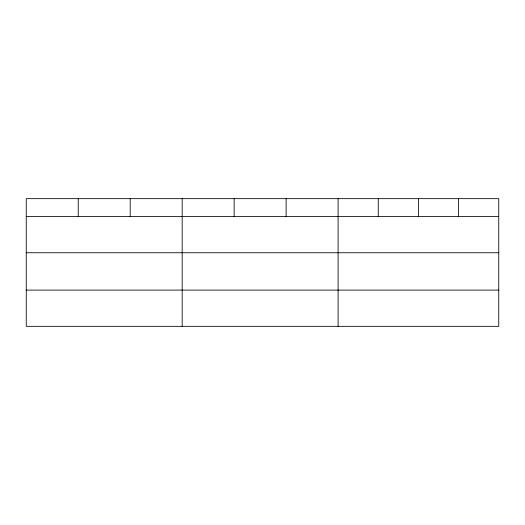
<?xml version="1.0" encoding="UTF-8"?>
<svg xmlns="http://www.w3.org/2000/svg" width="525" height="525" viewBox="0 0 525 525"><rect width="100%" height="100%" fill="white"/><g stroke="black" fill="none" stroke-linecap="round" stroke-linejoin="round"><path stroke-width="0.79" d="M498.75 252.748L498.75 198.66L26.25 198.66L26.25 326.34L498.75 326.34L498.75 252.748L26.25 252.748M26.25 216.497L498.75 216.497M26.25 290.095L498.75 290.095M458.587 198.66L458.587 216.497M418.425 198.66L418.425 216.497M378.262 198.66L378.262 216.497M338.1 198.66L338.1 326.34M286.125 198.66L286.125 216.497M234.15 198.66L234.15 216.497M182.175 198.66L182.175 326.34M130.2 198.66L130.2 216.497M78.225 198.66L78.225 216.497"/></g></svg>
